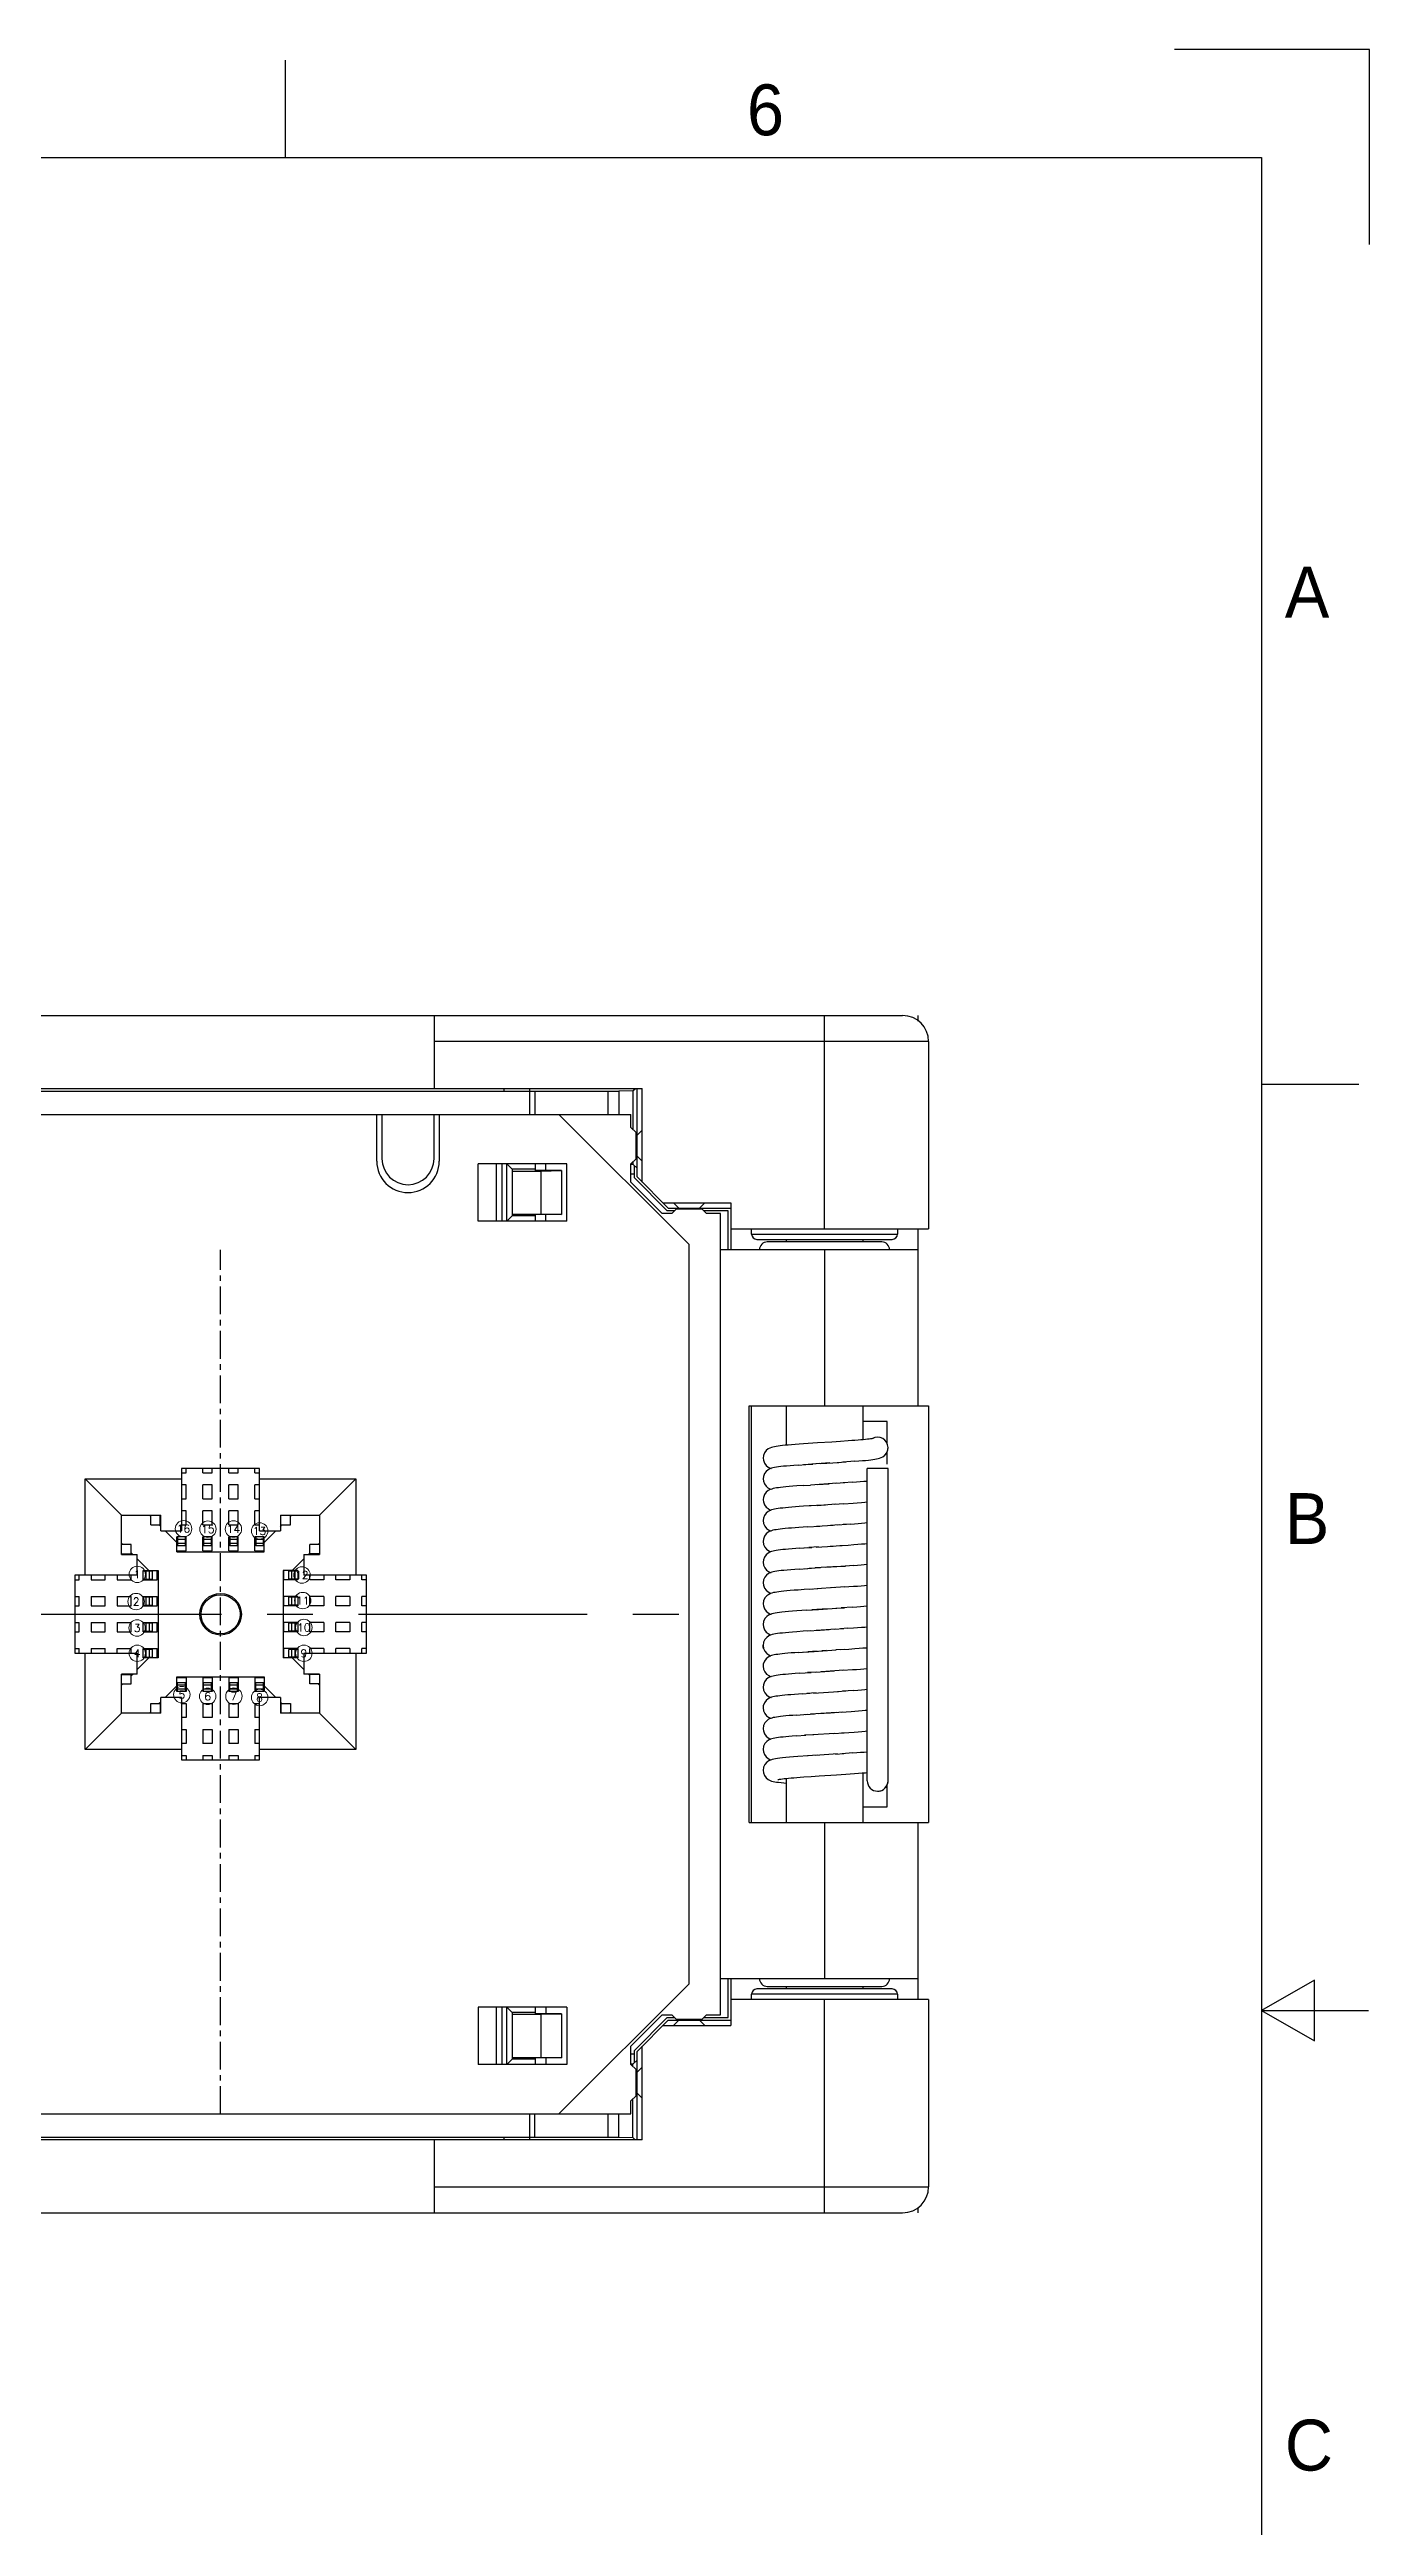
# Model space of a CAD drawing. Header units: millimetres. Extents: x 1410 to 1517, y -828 to -753.
# Drawn here: x 1491.71 to 1517.06, y -800.59 to -753 of the extents above; entities that cross this region are included whole.
import ezdxf
from ezdxf.enums import TextEntityAlignment as Align

# ---------------------------------------------------------------- set-up
doc = ezdxf.new("R2010")
doc.units = ezdxf.units.MM
doc.header["$LTSCALE"] = 30.734
doc.linetypes.add('CENTER', pattern=[0.6, 0.375, -0.075, 0.075, -0.075])
doc.layers.get('0').update_dxf_attribs({"linetype": 'CONTINUOUS'})
doc.layers.add('from', color=7, linetype='CONTINUOUS', lineweight=13)
doc.layers.add('TuKuang', color=7, linetype='CONTINUOUS')
doc.styles.add('1', font='romans.shx', dxfattribs={"height": 2.5})
doc.styles.add('TXT', font='txt.shx', dxfattribs={"bigfont": 'gbcbig.shx'})

# ---------------------------------------------------------------- blocks, each defined once
blk = doc.blocks.new('asdf456')
at = {"color": 8}
for p, q in [((1550.355, 85.492), (1548.39, 84.369)), ((1550.355, 83.246), (1550.355, 85.492)), ((1548.39, 84.369), (1550.355, 83.246))]:
    blk.add_line(p, q, dxfattribs=at)
at = {"layer": 'TuKuang', "color": 8}
for p, q in [((1512.277, 152.964), (1512.277, 156.574)), ((1350.046, 152.964), (1548.39, 152.964)), ((1548.39, 152.964), (1548.39, 15.774)), ((1548.39, 118.666), (1552, 118.666)), ((1548.39, 84.369), (1552.361, 84.369))]:
    blk.add_line(p, q, dxfattribs=at)
blk.add_lwpolyline([(1552.39, 149.743), (1552.39, 156.964), (1545.169, 156.964)], dxfattribs=at)
at = {"color": 8, "char_height": 1.88441, "attachment_point": 1, "style": '1'}
for s, insert, width in [('{\\f@Gulim|b0|i0|c134|p34;6}', (1529.351, 155.673), 8.30081), ('{\\f@Gulim|b0|i0|c134|p34;A}', (1549.26, 137.821), 9.04157), ('{\\f@Gulim|b0|i0|c134|p34;B}', (1549.26, 103.524), 9.04157), ('{\\f@Gulim|b0|i0|c134|p34;C}', (1549.26, 69.226), 9.04157)]:
    blk.add_mtext(s, dxfattribs=dict(at, insert=insert, width=width))
blk = doc.blocks.new('b')
at = {"color": 7, "linetype": 'Continuous'}
for p, q in [((1258.817, -744.658), (1283.317, -744.658)), ((1274.317, -744.658), (1274.317, -746.058)), ((1281.817, -748.758), (1281.817, -744.658)), ((1283.617, -744.764), (1283.617, -744.658)), ((1283.817, -745.158), (1274.317, -745.158)), ((1283.817, -745.158), (1283.817, -748.758)), ((1262.317, -746.058), (1278.317, -746.058)), ((1275.657, -746.058), (1275.657, -746.108)), ((1276.157, -746.558), (1276.157, -746.058)), ((1278.138, -746.103), (1278.185, -746.058)), ((1278.217, -747.758), (1278.217, -746.058)), ((1278.317, -747.858), (1278.317, -746.058)), ((1262.537, -746.558), (1278.097, -746.558)), ((1262.767, -746.108), (1277.867, -746.108)), ((1273.217, -747.458), (1273.217, -746.558)), ((1273.317, -746.558), (1273.317, -747.408)), ((1274.317, -747.408), (1274.317, -746.558)), ((1274.417, -746.558), (1274.417, -747.458)), ((1276.251, -746.108), (1276.251, -746.558)), ((1276.717, -746.558), (1279.217, -749.058)), ((1277.657, -746.108), (1277.657, -746.558)), ((1278.138, -746.103), (1277.867, -746.109)), ((1277.867, -746.109), (1277.867, -746.558)), ((1278.097, -746.808), (1278.097, -746.558)), ((1278.138, -746.103), (1278.138, -746.849)), ((1278.097, -746.808), (1278.197, -746.908)), ((1278.197, -747.408), (1278.197, -746.908)), ((1278.317, -746.858), (1278.217, -746.958)), ((1275.167, -748.608), (1275.167, -747.508)), ((1276.867, -747.508), (1275.167, -747.508)), ((1275.517, -748.608), (1275.517, -747.508)), ((1275.617, -747.508), (1275.617, -748.608)), ((1275.717, -748.608), (1275.717, -747.508)), ((1275.717, -747.508), (1275.817, -747.608)), ((1276.267, -747.636), (1276.267, -747.508)), ((1276.467, -747.636), (1276.467, -747.508)), ((1276.867, -748.608), (1276.867, -747.508)), ((1278.197, -747.408), (1278.097, -747.508)), ((1278.097, -747.858), (1278.097, -747.508)), ((1278.097, -747.513), (1278.138, -747.513)), ((1278.138, -747.467), (1278.138, -747.513)), ((1278.217, -747.592), (1278.138, -747.513)), ((1278.317, -747.458), (1278.217, -747.358)), ((1275.817, -747.608), (1275.817, -748.508)), ((1276.267, -747.608), (1275.817, -747.608)), ((1275.817, -747.645), (1276.367, -747.645)), ((1276.767, -747.636), (1276.267, -747.636)), ((1276.367, -747.645), (1276.767, -747.638)), ((1276.367, -747.645), (1276.367, -748.472)), ((1276.767, -747.638), (1276.767, -748.479)), ((1278.167, -747.708), (1278.097, -747.708)), ((1278.097, -747.858), (1278.697, -748.458)), ((1278.167, -747.779), (1278.167, -747.542)), ((1278.167, -747.779), (1278.797, -748.408)), ((1278.817, -748.358), (1278.217, -747.758)), ((1278.887, -748.458), (1278.697, -748.458)), ((1278.717, -748.258), (1280.017, -748.258)), ((1278.937, -748.408), (1278.797, -748.408)), ((1278.817, -748.358), (1280.017, -748.358)), ((1278.887, -748.458), (1278.967, -748.378)), ((1279.017, -748.358), (1278.917, -748.258)), ((1279.467, -748.378), (1278.967, -748.378)), ((1279.517, -748.258), (1279.417, -748.358)), ((1279.467, -748.378), (1279.547, -748.458)), ((1279.967, -748.408), (1279.497, -748.408)), ((1279.817, -748.458), (1279.547, -748.458)), ((1279.817, -763.858), (1279.817, -748.458)), ((1279.967, -749.158), (1279.967, -748.408)), ((1280.017, -748.258), (1280.017, -749.158)), ((1276.867, -748.608), (1275.167, -748.608)), ((1275.817, -748.508), (1275.717, -748.608)), ((1275.817, -748.472), (1276.367, -748.472)), ((1276.267, -748.508), (1275.817, -748.508)), ((1276.267, -748.608), (1276.267, -748.48)), ((1276.767, -748.48), (1276.267, -748.48)), ((1276.367, -748.472), (1276.767, -748.479)), ((1276.467, -748.608), (1276.467, -748.48)), ((1280.017, -748.758), (1283.817, -748.758)), ((1280.417, -748.858), (1280.417, -748.758)), ((1280.417, -748.858), (1283.217, -748.858)), ((1283.217, -748.758), (1283.217, -748.858)), ((1283.617, -752.158), (1283.617, -748.758)), ((1279.217, -763.258), (1279.217, -749.058)), ((1283.617, -749.158), (1279.817, -749.158)), ((1280.517, -748.958), (1283.117, -748.958)), ((1282.917, -749.008), (1280.717, -749.008)), ((1281.082, -748.958), (1281.082, -749.008)), ((1281.817, -749.158), (1281.817, -752.158)), ((1282.552, -748.958), (1282.552, -749.008)), ((1280.367, -760.158), (1280.367, -752.158)), ((1280.417, -760.158), (1280.417, -752.158)), ((1281.082, -752.158), (1281.082, -752.912)), ((1282.552, -752.158), (1282.552, -752.807)), ((1283.817, -752.158), (1283.817, -760.158)), ((1283.017, -752.458), (1282.552, -752.458)), ((1283.017, -752.876), (1283.017, -752.458)), ((1281.684, -752.868), (1281.501, -752.88)), ((1281.957, -752.851), (1281.684, -752.868)), ((1282.123, -752.84), (1281.957, -752.851)), ((1282.272, -752.83), (1282.123, -752.84)), ((1282.397, -753.221), (1282.17, -753.237)), ((1282.978, -753.101), (1283.011, -753.057)), ((1283.017, -753.276), (1283.017, -753.043)), ((1283.036, -752.958), (1283.036, -752.954)), ((1283.037, -752.958), (1283.037, -752.954)), ((1280.637, -753.558), (1280.637, -753.558)), ((1281.404, -753.687), (1281.286, -753.695)), ((1281.311, -753.294), (1281.455, -753.283)), ((1281.404, -753.687), (1281.549, -753.677)), ((1281.414, -753.286), (1281.594, -753.274)), ((1281.72, -753.266), (1281.505, -753.28)), ((1282.055, -753.644), (1281.547, -753.677)), ((1281.922, -753.253), (1281.668, -753.269)), ((1281.684, -753.668), (1281.903, -753.654)), ((1281.744, -753.264), (1282.093, -753.242)), ((1282.209, -753.634), (1282.029, -753.646)), ((1282.061, -753.244), (1282.228, -753.233)), ((1282.36, -753.623), (1282.172, -753.637)), ((1282.637, -759.358), (1282.637, -753.358)), ((1283.037, -753.358), (1282.637, -753.358)), ((1283.037, -759.358), (1283.037, -753.358)), ((1280.637, -753.958), (1280.637, -753.959)), ((1281.415, -754.086), (1281.33, -754.092)), ((1281.563, -754.076), (1281.415, -754.086)), ((1281.673, -754.069), (1281.837, -754.058)), ((1282.011, -754.047), (1282.19, -754.035)), ((1282.18, -754.036), (1282.365, -754.023)), ((1281.49, -754.481), (1281.326, -754.492)), ((1281.488, -754.481), (1281.726, -754.465)), ((1281.663, -754.47), (1281.983, -754.449)), ((1282.098, -754.442), (1281.931, -754.452)), ((1282.069, -754.443), (1282.237, -754.432)), ((1282.317, -754.427), (1282.175, -754.436)), ((1281.342, -754.891), (1281.498, -754.88)), ((1281.426, -754.885), (1281.576, -754.875)), ((1281.702, -754.867), (1281.515, -754.879)), ((1281.657, -754.87), (1281.982, -754.849)), ((1281.924, -754.853), (1282.154, -754.838)), ((1282.113, -754.841), (1282.27, -754.83)), ((1282.27, -754.83), (1282.378, -754.822)), ((1281.332, -755.292), (1281.488, -755.281)), ((1281.425, -755.285), (1281.638, -755.271)), ((1281.741, -755.265), (1281.524, -755.279)), ((1281.976, -755.25), (1281.638, -755.271)), ((1281.837, -755.258), (1282.053, -755.244)), ((1282.13, -755.24), (1281.976, -755.25)), ((1282.053, -755.244), (1282.22, -755.233)), ((1282.378, -755.222), (1282.13, -755.24)), ((1281.425, -755.685), (1281.312, -755.694)), ((1281.582, -755.675), (1281.425, -755.685)), ((1281.473, -756.082), (1281.7, -756.067)), ((1281.529, -755.678), (1281.686, -755.668)), ((1281.867, -756.057), (1281.572, -756.076)), ((1282.018, -755.647), (1281.676, -755.669)), ((1281.7, -756.067), (1282.051, -756.045)), ((1282.205, -755.634), (1281.949, -755.651)), ((1282.032, -756.046), (1282.2, -756.035)), ((1282.361, -756.023), (1282.136, -756.039)), ((1282.193, -755.635), (1282.373, -755.622)), ((1280.949, -756.127), (1280.906, -756.133)), ((1280.956, -756.526), (1280.912, -756.532)), ((1281.408, -756.487), (1281.285, -756.496)), ((1281.476, -756.082), (1281.288, -756.095)), ((1281.557, -756.477), (1281.408, -756.487)), ((1281.498, -756.48), (1281.735, -756.465)), ((1282.037, -756.446), (1281.654, -756.47)), ((1281.735, -756.465), (1281.909, -756.454)), ((1282, -756.448), (1282.189, -756.435)), ((1282.261, -756.43), (1282.124, -756.44)), ((1282.261, -756.43), (1282.371, -756.423)), ((1280.647, -756.696), (1280.637, -756.758)), ((1280.637, -756.758), (1280.637, -756.753)), ((1280.638, -756.757), (1280.637, -756.758)), ((1280.637, -756.764), (1280.637, -756.758)), ((1281.326, -756.893), (1281.467, -756.883)), ((1281.413, -756.886), (1281.615, -756.873)), ((1281.677, -756.869), (1281.498, -756.88)), ((1281.615, -756.873), (1282.042, -756.845)), ((1281.858, -756.857), (1281.768, -756.863)), ((1282.193, -756.835), (1282.032, -756.846)), ((1282.133, -756.839), (1282.281, -756.829)), ((1282.281, -756.829), (1282.399, -756.82)), ((1281.33, -757.292), (1281.562, -757.276)), ((1281.665, -757.27), (1281.491, -757.281)), ((1281.643, -757.271), (1282.001, -757.248)), ((1281.927, -757.253), (1281.753, -757.264)), ((1282.185, -757.236), (1281.927, -757.253)), ((1282.168, -757.237), (1282.356, -757.224)), ((1281.398, -757.687), (1281.314, -757.693)), ((1281.398, -757.687), (1281.537, -757.678)), ((1281.656, -757.67), (1281.478, -757.682)), ((1281.607, -757.673), (1282.088, -757.642)), ((1282.066, -757.644), (1282.226, -757.633)), ((1282.38, -757.622), (1282.164, -757.637)), ((1281.283, -758.096), (1281.482, -758.081)), ((1281.455, -758.083), (1281.622, -758.072)), ((1282.045, -758.045), (1281.549, -758.077)), ((1282.008, -758.448), (1281.595, -758.474)), ((1281.981, -758.449), (1282.194, -758.435)), ((1282.139, -758.039), (1282.326, -758.026)), ((1282.142, -758.439), (1282.286, -758.429)), ((1282.286, -758.429), (1282.384, -758.422)), ((1280.959, -758.925), (1280.914, -758.931)), ((1281.27, -758.497), (1281.455, -758.483)), ((1281.5, -758.88), (1281.303, -758.894)), ((1281.613, -758.473), (1281.431, -758.485)), ((1281.685, -758.868), (1281.488, -758.881)), ((1282.067, -758.844), (1281.642, -758.871)), ((1282.027, -758.846), (1282.191, -758.835)), ((1282.356, -758.824), (1282.153, -758.838)), ((1281.082, -759.313), (1281.082, -760.158)), ((1281.418, -759.286), (1281.562, -759.276)), ((1281.562, -759.276), (1281.716, -759.266)), ((1281.716, -759.266), (1282.05, -759.245)), ((1282.05, -759.245), (1282.225, -759.233)), ((1282.552, -759.208), (1282.552, -760.158)), ((1282.636, -759.358), (1282.636, -759.358)), ((1282.552, -759.858), (1283.017, -759.858)), ((1283.017, -759.858), (1283.017, -759.441)), ((1281.817, -760.158), (1281.817, -763.158)), ((1283.617, -763.558), (1283.617, -760.158)), ((1279.817, -763.158), (1283.617, -763.158)), ((1279.967, -763.908), (1279.967, -763.158)), ((1280.017, -763.158), (1280.017, -764.058)), ((1279.217, -763.258), (1276.717, -765.758)), ((1283.817, -763.558), (1280.017, -763.558)), ((1283.217, -763.458), (1280.417, -763.458)), ((1280.417, -763.558), (1280.417, -763.458)), ((1283.117, -763.358), (1280.517, -763.358)), ((1280.717, -763.308), (1282.917, -763.308)), ((1281.082, -763.308), (1281.082, -763.358)), ((1281.817, -767.658), (1281.817, -763.558)), ((1282.552, -763.308), (1282.552, -763.358)), ((1283.217, -763.458), (1283.217, -763.558)), ((1283.817, -763.558), (1283.817, -767.158)), ((1276.867, -763.708), (1275.167, -763.708)), ((1275.167, -763.708), (1275.167, -764.808)), ((1275.517, -764.808), (1275.517, -763.708)), ((1275.617, -763.708), (1275.617, -764.808)), ((1275.717, -764.808), (1275.717, -763.708)), ((1275.717, -763.708), (1275.817, -763.808)), ((1276.267, -763.808), (1275.817, -763.808)), ((1275.817, -763.808), (1275.817, -764.708)), ((1275.817, -763.845), (1276.367, -763.845)), ((1276.267, -763.836), (1276.267, -763.708)), ((1276.767, -763.836), (1276.267, -763.836)), ((1276.367, -763.845), (1276.767, -763.838)), ((1276.367, -763.845), (1276.367, -764.672)), ((1276.467, -763.708), (1276.467, -763.836)), ((1276.767, -763.838), (1276.767, -764.679)), ((1276.867, -763.708), (1276.867, -764.808)), ((1278.697, -763.858), (1278.097, -764.458)), ((1278.797, -763.908), (1278.167, -764.538)), ((1278.217, -764.558), (1278.817, -763.958)), ((1278.697, -763.858), (1278.887, -763.858)), ((1278.717, -764.058), (1280.017, -764.058)), ((1278.797, -763.908), (1278.937, -763.908)), ((1278.817, -763.958), (1280.017, -763.958)), ((1278.967, -763.938), (1278.887, -763.858)), ((1278.917, -764.058), (1279.017, -763.958)), ((1278.967, -763.938), (1279.467, -763.938)), ((1279.417, -763.958), (1279.517, -764.058)), ((1279.547, -763.858), (1279.467, -763.938)), ((1279.497, -763.908), (1279.967, -763.908)), ((1279.547, -763.858), (1279.817, -763.858)), ((1278.097, -764.808), (1278.097, -764.458)), ((1278.167, -764.608), (1278.097, -764.608)), ((1278.167, -764.774), (1278.167, -764.538)), ((1278.217, -766.258), (1278.217, -764.558)), ((1278.317, -766.258), (1278.317, -764.458)), ((1276.867, -764.808), (1275.167, -764.808)), ((1275.817, -764.708), (1275.717, -764.808)), ((1275.817, -764.672), (1276.367, -764.672)), ((1276.267, -764.708), (1275.817, -764.708)), ((1276.767, -764.68), (1276.267, -764.68)), ((1276.267, -764.808), (1276.267, -764.68)), ((1276.367, -764.672), (1276.767, -764.679)), ((1276.467, -764.68), (1276.467, -764.808)), ((1278.138, -764.803), (1278.097, -764.804)), ((1278.097, -764.808), (1278.197, -764.908)), ((1278.138, -764.803), (1278.217, -764.724)), ((1278.138, -764.849), (1278.138, -764.803)), ((1278.197, -765.408), (1278.197, -764.908)), ((1278.317, -764.858), (1278.217, -764.958)), ((1278.197, -765.408), (1278.097, -765.508)), ((1278.097, -765.758), (1278.097, -765.508)), ((1278.138, -766.213), (1278.138, -765.467)), ((1278.317, -765.458), (1278.217, -765.358)), ((1262.537, -765.758), (1278.097, -765.758)), ((1276.157, -766.258), (1276.157, -765.758)), ((1276.251, -766.208), (1276.251, -765.758)), ((1277.657, -765.758), (1277.657, -766.208)), ((1277.867, -766.208), (1277.867, -765.758)), ((1278.317, -766.258), (1262.317, -766.258)), ((1262.767, -766.208), (1277.867, -766.208)), ((1274.317, -766.258), (1274.317, -767.658)), ((1275.657, -766.208), (1275.657, -766.258)), ((1277.867, -766.208), (1278.138, -766.213)), ((1278.138, -766.213), (1278.183, -766.258)), ((1274.317, -767.158), (1283.817, -767.158)), ((1258.817, -767.658), (1283.317, -767.658)), ((1283.617, -767.658), (1283.617, -767.553))]:
    blk.add_line(p, q, dxfattribs=at)
at = {"color": 0, "linetype": 'ByBlock'}
for p, q in [((1280.367, -752.158), (1283.817, -752.158)), ((1280.367, -760.158), (1283.817, -760.158))]:
    blk.add_line(p, q, dxfattribs=at)
at = {"color": 1, "linetype": 'CENTER', "ltscale": 0.381}
blk.add_line((1258.817, -756.158), (1279.817, -756.158), dxfattribs=at)
at = {"color": 7, "linetype": 'Continuous'}
for points in [[(1281.501, -752.88), (1281.414, -752.886), (1281.332, -752.892), (1281.255, -752.898), (1281.185, -752.903), (1281.121, -752.909), (1281.063, -752.914), (1281.012, -752.919), (1280.966, -752.925), (1280.925, -752.93), (1280.889, -752.935), (1280.856, -752.941), (1280.826, -752.947), (1280.798, -752.955), (1280.768, -752.966), (1280.733, -752.985), (1280.696, -753.015), (1280.664, -753.058), (1280.642, -753.113), (1280.637, -753.159)], [(1280.637, -753.159), (1280.642, -753.2), (1280.662, -753.256), (1280.696, -753.301), (1280.735, -753.334), (1280.772, -753.353), (1280.789, -753.358)], [(1282.756, -752.781), (1282.756, -752.781), (1282.753, -752.782), (1282.742, -752.784), (1282.724, -752.787), (1282.702, -752.791), (1282.674, -752.794), (1282.641, -752.798), (1282.603, -752.802), (1282.56, -752.807), (1282.513, -752.811), (1282.46, -752.815), (1282.402, -752.82), (1282.34, -752.825), (1282.272, -752.83)], [(1282.397, -753.221), (1282.475, -753.214), (1282.545, -753.209), (1282.606, -753.203), (1282.66, -753.198), (1282.707, -753.192), (1282.748, -753.187)], [(1282.748, -753.187), (1282.785, -753.182), (1282.817, -753.176), (1282.847, -753.17)], [(1282.847, -753.17), (1282.875, -753.162), (1282.904, -753.151)], [(1282.904, -753.151), (1282.94, -753.133), (1282.978, -753.101)], [(1283.011, -753.057), (1283.032, -753.001), (1283.037, -752.958)], [(1280.932, -753.329), (1280.892, -753.335), (1280.857, -753.341), (1280.827, -753.347), (1280.798, -753.355), (1280.767, -753.366), (1280.732, -753.385), (1280.695, -753.416), (1280.663, -753.459), (1280.642, -753.513), (1280.637, -753.558)], [(1280.637, -753.558), (1280.642, -753.602), (1280.662, -753.656), (1280.694, -753.7), (1280.731, -753.731), (1280.766, -753.75), (1280.789, -753.758)], [(1281.311, -753.294), (1281.229, -753.3), (1281.154, -753.306), (1281.089, -753.312), (1281.03, -753.318), (1280.978, -753.323), (1280.932, -753.329)], [(1281.286, -753.695), (1281.208, -753.702), (1281.139, -753.707), (1281.077, -753.713), (1281.022, -753.718), (1280.974, -753.724), (1280.932, -753.729)], [(1282.36, -753.623), (1282.432, -753.618), (1282.502, -753.612), (1282.569, -753.606), (1282.63, -753.601), (1282.637, -753.6)], [(1280.932, -753.729), (1280.894, -753.734), (1280.86, -753.74), (1280.83, -753.746), (1280.802, -753.754), (1280.772, -753.764), (1280.736, -753.783), (1280.697, -753.814), (1280.663, -753.859), (1280.642, -753.915), (1280.637, -753.958)], [(1280.637, -753.959), (1280.642, -754.001), (1280.662, -754.056), (1280.694, -754.1), (1280.732, -754.131), (1280.767, -754.151), (1280.788, -754.158)], [(1280.926, -754.13), (1280.89, -754.135), (1280.858, -754.141), (1280.829, -754.147), (1280.801, -754.154), (1280.771, -754.165), (1280.736, -754.183), (1280.696, -754.215), (1280.663, -754.26), (1280.642, -754.315), (1280.637, -754.358)], [(1281.33, -754.092), (1281.257, -754.098), (1281.189, -754.103), (1281.126, -754.108), (1281.067, -754.114), (1281.015, -754.119), (1280.968, -754.124), (1280.926, -754.13)], [(1282.036, -754.046), (1281.804, -754.061), (1281.521, -754.079)], [(1282.365, -754.023), (1282.447, -754.017), (1282.524, -754.01), (1282.593, -754.004), (1282.637, -754)], [(1280.637, -754.358), (1280.646, -754.416), (1280.67, -754.469), (1280.705, -754.51), (1280.744, -754.538), (1280.778, -754.555), (1280.789, -754.558)], [(1280.925, -754.53), (1280.888, -754.535), (1280.856, -754.541), (1280.827, -754.547), (1280.799, -754.555), (1280.769, -754.566), (1280.734, -754.584), (1280.695, -754.616), (1280.662, -754.661), (1280.642, -754.716), (1280.637, -754.759)], [(1281.326, -754.492), (1281.253, -754.498), (1281.184, -754.503), (1281.122, -754.509), (1281.064, -754.514), (1281.012, -754.519), (1280.966, -754.525), (1280.925, -754.53)], [(1282.317, -754.427), (1282.393, -754.421), (1282.464, -754.415), (1282.53, -754.41), (1282.59, -754.404), (1282.637, -754.4)], [(1280.637, -754.759), (1280.646, -754.818), (1280.67, -754.87), (1280.705, -754.911), (1280.746, -754.94), (1280.782, -754.957), (1280.788, -754.958)], [(1280.928, -754.929), (1280.891, -754.935), (1280.858, -754.94), (1280.828, -754.947), (1280.799, -754.954), (1280.768, -754.966), (1280.732, -754.985), (1280.694, -755.017), (1280.662, -755.061), (1280.642, -755.116), (1280.637, -755.158)], [(1281.342, -754.891), (1281.264, -754.897), (1281.193, -754.903), (1281.128, -754.908), (1281.069, -754.914), (1281.017, -754.919), (1280.97, -754.924), (1280.928, -754.929)], [(1282.378, -754.822), (1282.455, -754.816), (1282.525, -754.81), (1282.588, -754.805), (1282.637, -754.8)], [(1280.637, -755.158), (1280.646, -755.216), (1280.67, -755.269), (1280.705, -755.31), (1280.744, -755.338), (1280.778, -755.355), (1280.789, -755.358)], [(1280.938, -755.328), (1280.898, -755.334), (1280.863, -755.34), (1280.832, -755.346), (1280.804, -755.353), (1280.775, -755.363), (1280.741, -755.38), (1280.704, -755.407), (1280.67, -755.447), (1280.646, -755.498), (1280.637, -755.558)], [(1280.637, -755.558), (1280.642, -755.602), (1280.662, -755.657), (1280.694, -755.7), (1280.732, -755.731), (1280.767, -755.75), (1280.788, -755.758)], [(1281.332, -755.292), (1281.247, -755.298), (1281.169, -755.305), (1281.1, -755.311), (1281.038, -755.317), (1280.984, -755.322), (1280.938, -755.328)], [(1282.373, -755.622), (1282.449, -755.617), (1282.519, -755.611), (1282.582, -755.605), (1282.637, -755.6)], [(1282.378, -755.222), (1282.451, -755.216), (1282.519, -755.211), (1282.581, -755.205), (1282.637, -755.2)], [(1280.941, -755.728), (1280.901, -755.733), (1280.867, -755.739), (1280.836, -755.745), (1280.808, -755.752), (1280.779, -755.762), (1280.745, -755.778), (1280.706, -755.806), (1280.671, -755.847), (1280.646, -755.899), (1280.637, -755.958)], [(1280.637, -755.958), (1280.642, -756.001), (1280.663, -756.056), (1280.695, -756.1), (1280.732, -756.131), (1280.767, -756.15), (1280.789, -756.158)], [(1281.312, -755.694), (1281.232, -755.7), (1281.159, -755.706), (1281.094, -755.711), (1281.036, -755.717), (1280.985, -755.722), (1280.941, -755.728)], [(1282.361, -756.023), (1282.437, -756.018), (1282.507, -756.012), (1282.573, -756.006), (1282.633, -756), (1282.637, -756)], [(1280.906, -756.133), (1280.869, -756.139), (1280.837, -756.145), (1280.807, -756.152), (1280.777, -756.162), (1280.743, -756.179), (1280.706, -756.206), (1280.672, -756.244), (1280.647, -756.296), (1280.637, -756.358)], [(1280.637, -756.358), (1280.642, -756.403), (1280.663, -756.458), (1280.695, -756.501), (1280.733, -756.532), (1280.767, -756.551), (1280.788, -756.558)], [(1280.912, -756.532), (1280.874, -756.538), (1280.841, -756.544), (1280.81, -756.551), (1280.78, -756.561), (1280.746, -756.577), (1280.708, -756.604), (1280.673, -756.644), (1280.647, -756.696)], [(1281.288, -756.095), (1281.203, -756.102), (1281.127, -756.108), (1281.059, -756.115), (1281, -756.121), (1280.949, -756.127)], [(1281.285, -756.496), (1281.205, -756.502), (1281.132, -756.508), (1281.066, -756.514), (1281.007, -756.52), (1280.956, -756.526)], [(1282.371, -756.423), (1282.452, -756.416), (1282.525, -756.41), (1282.589, -756.405), (1282.637, -756.4)], [(1280.637, -756.758), (1280.646, -756.817), (1280.67, -756.87), (1280.706, -756.912), (1280.746, -756.94), (1280.781, -756.956), (1280.788, -756.958)], [(1280.918, -756.931), (1280.883, -756.936), (1280.852, -756.942), (1280.824, -756.948), (1280.797, -756.955), (1280.767, -756.966), (1280.732, -756.985), (1280.694, -757.017), (1280.662, -757.061), (1280.641, -757.116), (1280.637, -757.158)], [(1281.326, -756.893), (1281.247, -756.898), (1281.174, -756.904), (1281.11, -756.91), (1281.052, -756.915), (1281.002, -756.921), (1280.957, -756.926), (1280.918, -756.931)], [(1282.399, -756.82), (1282.48, -756.814), (1282.554, -756.808), (1282.62, -756.802), (1282.637, -756.8)], [(1280.637, -757.158), (1280.646, -757.217), (1280.67, -757.269), (1280.705, -757.311), (1280.745, -757.339), (1280.779, -757.355), (1280.789, -757.358)], [(1280.926, -757.33), (1280.889, -757.335), (1280.857, -757.341), (1280.828, -757.347), (1280.8, -757.354), (1280.771, -757.365), (1280.735, -757.384), (1280.696, -757.415), (1280.663, -757.46), (1280.642, -757.516), (1280.637, -757.558)], [(1281.33, -757.292), (1281.256, -757.298), (1281.188, -757.303), (1281.124, -757.309), (1281.067, -757.314), (1281.014, -757.319), (1280.968, -757.324), (1280.926, -757.33)], [(1282.356, -757.224), (1282.433, -757.218), (1282.505, -757.212), (1282.57, -757.206), (1282.628, -757.201), (1282.637, -757.2)], [(1280.637, -757.558), (1280.646, -757.616), (1280.67, -757.668), (1280.705, -757.71), (1280.744, -757.739), (1280.779, -757.755), (1280.789, -757.758)], [(1280.919, -757.731), (1280.884, -757.736), (1280.853, -757.742), (1280.825, -757.748), (1280.798, -757.755), (1280.769, -757.766), (1280.733, -757.784), (1280.695, -757.816), (1280.662, -757.86), (1280.641, -757.916), (1280.637, -757.958)], [(1280.637, -757.958), (1280.645, -758.017), (1280.669, -758.069), (1280.704, -758.11), (1280.743, -758.138), (1280.777, -758.155), (1280.789, -758.158)], [(1281.314, -757.693), (1281.24, -757.699), (1281.172, -757.705), (1281.11, -757.71), (1281.054, -757.715), (1281.004, -757.72), (1280.959, -757.725), (1280.919, -757.731)], [(1282.38, -757.622), (1282.454, -757.616), (1282.524, -757.61), (1282.589, -757.605), (1282.637, -757.6)], [(1280.932, -758.129), (1280.895, -758.134), (1280.862, -758.14), (1280.833, -758.146), (1280.806, -758.153), (1280.778, -758.162), (1280.744, -758.178), (1280.707, -758.205), (1280.671, -758.246), (1280.646, -758.299), (1280.637, -758.359)], [(1280.637, -758.359), (1280.642, -758.402), (1280.663, -758.457), (1280.695, -758.5), (1280.732, -758.531), (1280.768, -758.551), (1280.788, -758.558)], [(1281.283, -758.096), (1281.207, -758.102), (1281.139, -758.107), (1281.077, -758.113), (1281.022, -758.118), (1280.974, -758.124), (1280.932, -758.129)], [(1281.696, -758.067), (1281.929, -758.052), (1282.17, -758.037)], [(1282.326, -758.026), (1282.401, -758.02), (1282.471, -758.015), (1282.537, -758.009), (1282.597, -758.004), (1282.637, -758)], [(1282.384, -758.422), (1282.462, -758.416), (1282.533, -758.41), (1282.596, -758.404), (1282.637, -758.4)], [(1280.931, -758.529), (1280.894, -758.534), (1280.862, -758.54), (1280.833, -758.546), (1280.805, -758.553), (1280.777, -758.562), (1280.744, -758.578), (1280.707, -758.605), (1280.672, -758.644), (1280.647, -758.696), (1280.637, -758.758)], [(1280.637, -758.758), (1280.642, -758.802), (1280.663, -758.857), (1280.695, -758.901), (1280.733, -758.932), (1280.768, -758.951), (1280.789, -758.958)], [(1280.914, -758.931), (1280.875, -758.937), (1280.842, -758.944), (1280.811, -758.951), (1280.781, -758.961), (1280.747, -758.977), (1280.708, -759.004), (1280.672, -759.045), (1280.647, -759.098), (1280.637, -759.159)], [(1281.27, -758.497), (1281.198, -758.502), (1281.132, -758.508), (1281.073, -758.513), (1281.02, -758.519), (1280.973, -758.524), (1280.931, -758.529)], [(1281.303, -758.894), (1281.219, -758.901), (1281.142, -758.907), (1281.073, -758.913), (1281.012, -758.919), (1280.959, -758.925)], [(1282.356, -758.824), (1282.436, -758.818), (1282.51, -758.812), (1282.577, -758.806), (1282.636, -758.8), (1282.637, -758.8)], [(1280.637, -759.158), (1280.642, -759.203), (1280.663, -759.258), (1280.696, -759.302), (1280.734, -759.333), (1280.77, -759.352), (1280.8, -759.363), (1280.83, -759.37), (1280.861, -759.377), (1280.895, -759.383), (1280.935, -759.388), (1280.981, -759.394), (1281.035, -759.4), (1281.082, -759.404)], [(1280.918, -759.336), (1280.918, -759.336), (1280.924, -759.334), (1280.937, -759.332), (1280.955, -759.329), (1280.979, -759.325), (1281.008, -759.322), (1281.042, -759.318), (1281.082, -759.313), (1281.126, -759.309), (1281.176, -759.305), (1281.23, -759.3), (1281.288, -759.295), (1281.351, -759.291), (1281.418, -759.286)], [(1282.225, -759.233), (1282.312, -759.227), (1282.395, -759.221), (1282.472, -759.215), (1282.541, -759.209), (1282.602, -759.203), (1282.637, -759.2)]]:
    blk.add_lwpolyline(points, dxfattribs=at)
for centre, radius, start, end in [((1283.317, -745.158), 0.5, 0, 90), ((1273.817, -747.458), 0.6, 180, 360), ((1273.817, -747.408), 0.5, 180, 360), ((1280.517, -748.858), 0.1, 180, 269.9986), ((1283.117, -748.858), 0.1, 270.0014, 360), ((1280.717, -749.158), 0.15, 90, 180), ((1282.917, -749.158), 0.15, 0, 90), ((1282.837, -752.958), 0.2, 1.2031, 120), ((1282.837, -752.958), 0.2, 329.9668, 0.0167), ((1282.837, -759.358), 0.2, 180, 0), ((1282.838, -759.358), 0.201, 336.1958, 353.259), ((1282.839, -759.358), 0.199, 353.2509, 359.9857), ((1282.841, -759.358), 0.198, 0.0034, 3.1013), ((1282.838, -759.357), 0.202, 270.041, 285.7773), ((1282.838, -759.359), 0.2, 285.8165, 287.3783), ((1282.838, -759.358), 0.201, 302.0062, 303.8348), ((1282.837, -759.357), 0.201, 303.8512, 318.2572), ((1282.838, -759.358), 0.2, 318.2982, 319.9836), ((1282.838, -759.358), 0.201, 320.0041, 334.6525), ((1282.838, -759.358), 0.2, 334.6922, 336.1629), ((1280.717, -763.158), 0.15, 180, 270), ((1282.917, -763.158), 0.15, 270, 0), ((1280.517, -763.458), 0.1, 90.0014, 180), ((1283.117, -763.458), 0.1, 0, 89.9986), ((1283.317, -767.158), 0.5, 270, 360)]:
    blk.add_arc(centre, radius, start, end, dxfattribs=at)
blk.add_open_spline([(1280.646, -756.815), (1280.641, -756.799), (1280.638, -756.781), (1280.637, -756.764)], degree=3, dxfattribs=at)

msp = doc.modelspace()

# ---------------------------------------------------------------- linework, layer by layer
at = {"color": 1, "linetype": 'CENTER', "ltscale": 0.046281}
msp.add_line((1494.998, -792.662), (1494.998, -776.062), dxfattribs=at)
at = {"color": 7, "linetype": 'Continuous'}
for p, q in [((1494.248, -780.262), (1494.248, -781.462)), ((1495.748, -780.262), (1494.248, -780.262)), ((1494.248, -780.347), (1494.338, -780.347)), ((1494.338, -780.347), (1494.338, -780.262)), ((1494.658, -780.347), (1494.658, -780.262)), ((1494.658, -780.347), (1494.838, -780.347)), ((1494.838, -780.347), (1494.838, -780.262)), ((1495.158, -780.347), (1495.158, -780.262)), ((1495.158, -780.347), (1495.338, -780.347)), ((1495.338, -780.347), (1495.338, -780.262)), ((1495.658, -780.347), (1495.658, -780.262)), ((1495.658, -780.347), (1495.748, -780.347)), ((1495.748, -781.462), (1495.748, -780.262)), ((1492.398, -782.312), (1492.398, -780.462)), ((1493.098, -781.162), (1492.398, -780.462)), ((1492.398, -780.462), (1494.248, -780.462)), ((1494.338, -780.577), (1494.248, -780.577)), ((1494.338, -780.847), (1494.338, -780.577)), ((1494.658, -780.847), (1494.658, -780.577)), ((1494.838, -780.577), (1494.658, -780.577)), ((1494.838, -780.847), (1494.838, -780.577)), ((1495.158, -780.847), (1495.158, -780.577)), ((1495.338, -780.577), (1495.158, -780.577)), ((1495.338, -780.847), (1495.338, -780.577)), ((1495.658, -780.847), (1495.658, -780.577)), ((1495.748, -780.577), (1495.658, -780.577)), ((1495.748, -780.462), (1497.598, -780.462)), ((1496.898, -781.162), (1497.598, -780.462)), ((1497.598, -780.462), (1497.598, -782.312)), ((1493.098, -781.912), (1493.098, -781.162)), ((1493.098, -781.162), (1493.848, -781.162)), ((1493.635, -781.162), (1493.658, -781.184)), ((1493.658, -781.347), (1493.658, -781.162)), ((1493.838, -781.347), (1493.838, -781.162)), ((1493.848, -781.462), (1493.848, -781.162)), ((1494.248, -780.847), (1494.338, -780.847)), ((1494.338, -781.077), (1494.248, -781.077)), ((1494.338, -781.347), (1494.338, -781.077)), ((1494.658, -780.847), (1494.838, -780.847)), ((1494.658, -781.347), (1494.658, -781.077)), ((1494.838, -781.077), (1494.658, -781.077)), ((1494.838, -781.347), (1494.838, -781.077)), ((1495.158, -780.847), (1495.338, -780.847)), ((1495.158, -781.347), (1495.158, -781.077)), ((1495.338, -781.077), (1495.158, -781.077)), ((1495.338, -781.347), (1495.338, -781.077)), ((1495.658, -780.847), (1495.748, -780.847)), ((1495.658, -781.347), (1495.658, -781.077)), ((1495.748, -781.077), (1495.658, -781.077)), ((1496.148, -781.162), (1496.148, -781.462)), ((1496.148, -781.162), (1496.898, -781.162)), ((1496.158, -781.347), (1496.158, -781.162)), ((1496.338, -781.184), (1496.36, -781.162)), ((1496.338, -781.347), (1496.338, -781.162)), ((1496.898, -781.162), (1496.898, -781.912)), ((1493.12, -781.722), (1493.098, -781.699)), ((1493.283, -781.722), (1493.098, -781.722)), ((1493.283, -781.902), (1493.283, -781.722)), ((1493.658, -781.347), (1493.838, -781.347)), ((1493.82, -781.347), (1493.848, -781.374)), ((1493.848, -781.462), (1494.248, -781.462)), ((1493.935, -781.462), (1494.158, -781.684)), ((1494.158, -781.862), (1494.158, -781.577)), ((1494.338, -781.577), (1494.158, -781.577)), ((1494.173, -781.577), (1494.173, -781.747)), ((1494.323, -781.627), (1494.173, -781.627)), ((1494.173, -781.697), (1494.323, -781.697)), ((1494.323, -781.747), (1494.173, -781.747)), ((1494.248, -781.347), (1494.338, -781.347)), ((1494.323, -781.747), (1494.323, -781.577)), ((1494.338, -781.847), (1494.338, -781.577)), ((1494.658, -781.347), (1494.838, -781.347)), ((1494.658, -781.847), (1494.658, -781.577)), ((1494.838, -781.577), (1494.658, -781.577)), ((1494.673, -781.577), (1494.673, -781.747)), ((1494.823, -781.627), (1494.673, -781.627)), ((1494.673, -781.697), (1494.823, -781.697)), ((1494.823, -781.747), (1494.673, -781.747)), ((1494.823, -781.747), (1494.823, -781.577)), ((1494.838, -781.847), (1494.838, -781.577)), ((1495.158, -781.347), (1495.338, -781.347)), ((1495.158, -781.847), (1495.158, -781.577)), ((1495.338, -781.577), (1495.158, -781.577)), ((1495.173, -781.577), (1495.173, -781.747)), ((1495.323, -781.627), (1495.173, -781.627)), ((1495.173, -781.697), (1495.323, -781.697)), ((1495.323, -781.747), (1495.173, -781.747)), ((1495.323, -781.747), (1495.323, -781.577)), ((1495.338, -781.847), (1495.338, -781.577)), ((1495.658, -781.347), (1495.748, -781.347)), ((1495.658, -781.847), (1495.658, -781.577)), ((1495.838, -781.577), (1495.658, -781.577)), ((1495.673, -781.577), (1495.673, -781.747)), ((1495.823, -781.627), (1495.673, -781.627)), ((1495.673, -781.697), (1495.823, -781.697)), ((1495.823, -781.747), (1495.673, -781.747)), ((1495.748, -781.462), (1496.148, -781.462)), ((1495.823, -781.747), (1495.823, -781.577)), ((1495.838, -781.684), (1496.06, -781.462)), ((1495.838, -781.862), (1495.838, -781.577)), ((1496.148, -781.374), (1496.175, -781.347)), ((1496.158, -781.347), (1496.338, -781.347)), ((1496.713, -781.902), (1496.713, -781.722)), ((1496.898, -781.722), (1496.713, -781.722)), ((1496.898, -781.699), (1496.875, -781.722)), ((1493.098, -781.902), (1493.283, -781.902)), ((1493.098, -781.912), (1493.398, -781.912)), ((1493.31, -781.912), (1493.283, -781.884)), ((1493.398, -782.312), (1493.398, -781.912)), ((1493.62, -782.222), (1493.398, -781.999)), ((1493.513, -782.402), (1493.513, -782.222)), ((1493.513, -782.222), (1493.798, -782.222)), ((1493.683, -782.237), (1493.513, -782.237)), ((1493.563, -782.237), (1493.563, -782.387)), ((1493.633, -782.387), (1493.633, -782.237)), ((1493.683, -782.237), (1493.683, -782.387)), ((1493.783, -782.402), (1493.783, -782.222)), ((1493.798, -782.222), (1493.798, -783.902)), ((1494.158, -781.847), (1494.338, -781.847)), ((1494.158, -781.862), (1495.838, -781.862)), ((1494.658, -781.847), (1494.838, -781.847)), ((1495.158, -781.847), (1495.338, -781.847)), ((1495.658, -781.847), (1495.838, -781.847)), ((1496.198, -782.222), (1496.198, -783.902)), ((1496.483, -782.222), (1496.198, -782.222)), ((1496.213, -782.402), (1496.213, -782.222)), ((1496.312, -782.387), (1496.312, -782.237)), ((1496.483, -782.237), (1496.312, -782.237)), ((1496.362, -782.237), (1496.362, -782.387)), ((1496.598, -781.999), (1496.375, -782.222)), ((1496.433, -782.387), (1496.433, -782.237)), ((1496.483, -782.222), (1496.483, -782.402)), ((1496.598, -781.912), (1496.598, -782.312)), ((1496.598, -781.912), (1496.898, -781.912)), ((1496.713, -781.884), (1496.685, -781.912)), ((1496.898, -781.902), (1496.713, -781.902)), ((1492.198, -782.312), (1492.198, -783.812)), ((1493.398, -782.312), (1492.198, -782.312)), ((1492.198, -782.402), (1492.283, -782.402)), ((1492.198, -782.722), (1492.283, -782.722)), ((1492.283, -782.402), (1492.283, -782.312)), ((1492.283, -782.902), (1492.283, -782.722)), ((1492.513, -782.312), (1492.513, -782.402)), ((1492.513, -782.402), (1492.783, -782.402)), ((1492.513, -782.722), (1492.513, -782.902)), ((1492.513, -782.722), (1492.783, -782.722)), ((1492.783, -782.402), (1492.783, -782.312)), ((1492.783, -782.902), (1492.783, -782.722)), ((1493.013, -782.312), (1493.013, -782.402)), ((1493.013, -782.402), (1493.283, -782.402)), ((1493.013, -782.722), (1493.013, -782.902)), ((1493.013, -782.722), (1493.283, -782.722)), ((1493.283, -782.402), (1493.283, -782.312)), ((1493.283, -782.902), (1493.283, -782.722)), ((1493.513, -782.387), (1493.683, -782.387)), ((1493.513, -782.402), (1493.783, -782.402)), ((1493.513, -782.902), (1493.513, -782.722)), ((1493.513, -782.722), (1493.783, -782.722)), ((1493.783, -782.902), (1493.783, -782.722)), ((1496.483, -782.402), (1496.213, -782.402)), ((1496.213, -782.902), (1496.213, -782.722)), ((1496.483, -782.722), (1496.213, -782.722)), ((1496.483, -782.387), (1496.312, -782.387)), ((1496.483, -782.722), (1496.483, -782.902)), ((1497.798, -782.312), (1496.598, -782.312)), ((1496.713, -782.402), (1496.713, -782.312)), ((1496.983, -782.402), (1496.713, -782.402)), ((1496.713, -782.902), (1496.713, -782.722)), ((1496.983, -782.722), (1496.713, -782.722)), ((1496.983, -782.312), (1496.983, -782.402)), ((1496.983, -782.722), (1496.983, -782.902)), ((1497.213, -782.402), (1497.213, -782.312)), ((1497.483, -782.402), (1497.213, -782.402)), ((1497.213, -782.902), (1497.213, -782.722)), ((1497.483, -782.722), (1497.213, -782.722)), ((1497.483, -782.312), (1497.483, -782.402)), ((1497.483, -782.722), (1497.483, -782.902)), ((1497.713, -782.402), (1497.713, -782.312)), ((1497.798, -782.402), (1497.713, -782.402)), ((1497.713, -782.902), (1497.713, -782.722)), ((1497.798, -782.722), (1497.713, -782.722)), ((1497.798, -783.812), (1497.798, -782.312)), ((1492.198, -782.902), (1492.283, -782.902)), ((1492.513, -782.902), (1492.783, -782.902)), ((1493.013, -782.902), (1493.283, -782.902)), ((1493.683, -782.737), (1493.513, -782.737)), ((1493.513, -782.887), (1493.683, -782.887)), ((1493.513, -782.902), (1493.783, -782.902)), ((1493.563, -782.737), (1493.563, -782.887)), ((1493.633, -782.887), (1493.633, -782.737)), ((1493.683, -782.737), (1493.683, -782.887)), ((1496.483, -782.902), (1496.213, -782.902)), ((1496.312, -782.887), (1496.312, -782.737)), ((1496.483, -782.737), (1496.312, -782.737)), ((1496.483, -782.887), (1496.312, -782.887)), ((1496.362, -782.737), (1496.362, -782.887)), ((1496.433, -782.887), (1496.433, -782.737)), ((1496.983, -782.902), (1496.713, -782.902)), ((1497.483, -782.902), (1497.213, -782.902)), ((1497.798, -782.902), (1497.713, -782.902)), ((1492.198, -783.222), (1492.283, -783.222)), ((1492.198, -783.402), (1492.283, -783.402)), ((1492.283, -783.402), (1492.283, -783.222)), ((1492.513, -783.222), (1492.513, -783.402)), ((1492.513, -783.222), (1492.783, -783.222)), ((1492.513, -783.402), (1492.783, -783.402)), ((1492.783, -783.402), (1492.783, -783.222)), ((1493.013, -783.222), (1493.013, -783.402)), ((1493.013, -783.222), (1493.283, -783.222)), ((1493.013, -783.402), (1493.283, -783.402)), ((1493.283, -783.402), (1493.283, -783.222)), ((1493.513, -783.402), (1493.513, -783.222)), ((1493.513, -783.222), (1493.783, -783.222)), ((1493.683, -783.237), (1493.513, -783.237)), ((1493.513, -783.387), (1493.683, -783.387)), ((1493.513, -783.402), (1493.783, -783.402)), ((1493.563, -783.237), (1493.563, -783.387)), ((1493.633, -783.387), (1493.633, -783.237)), ((1493.683, -783.237), (1493.683, -783.387)), ((1493.783, -783.402), (1493.783, -783.222)), ((1496.213, -783.402), (1496.213, -783.222)), ((1496.483, -783.222), (1496.213, -783.222)), ((1496.483, -783.402), (1496.213, -783.402)), ((1496.312, -783.387), (1496.312, -783.237)), ((1496.483, -783.237), (1496.312, -783.237)), ((1496.483, -783.387), (1496.312, -783.387)), ((1496.362, -783.237), (1496.362, -783.387)), ((1496.433, -783.387), (1496.433, -783.237)), ((1496.483, -783.222), (1496.483, -783.402)), ((1496.713, -783.402), (1496.713, -783.222)), ((1496.983, -783.222), (1496.713, -783.222)), ((1496.983, -783.402), (1496.713, -783.402)), ((1496.983, -783.222), (1496.983, -783.402)), ((1497.213, -783.402), (1497.213, -783.222)), ((1497.483, -783.222), (1497.213, -783.222)), ((1497.483, -783.402), (1497.213, -783.402)), ((1497.483, -783.222), (1497.483, -783.402)), ((1497.713, -783.402), (1497.713, -783.222)), ((1497.798, -783.222), (1497.713, -783.222)), ((1497.798, -783.402), (1497.713, -783.402)), ((1492.198, -783.722), (1492.283, -783.722)), ((1492.198, -783.812), (1493.398, -783.812)), ((1492.283, -783.812), (1492.283, -783.722)), ((1492.398, -785.662), (1492.398, -783.812)), ((1492.513, -783.722), (1492.513, -783.812)), ((1492.513, -783.722), (1492.783, -783.722)), ((1492.783, -783.812), (1492.783, -783.722)), ((1493.012, -783.812), (1493.012, -783.722)), ((1493.012, -783.722), (1493.283, -783.722)), ((1493.283, -783.812), (1493.283, -783.722)), ((1493.398, -784.212), (1493.398, -783.812)), ((1493.398, -784.124), (1493.62, -783.902)), ((1493.513, -783.902), (1493.513, -783.722)), ((1493.513, -783.722), (1493.783, -783.722)), ((1493.683, -783.737), (1493.513, -783.737)), ((1493.513, -783.887), (1493.683, -783.887)), ((1493.798, -783.902), (1493.513, -783.902)), ((1493.563, -783.737), (1493.563, -783.887)), ((1493.633, -783.887), (1493.633, -783.737)), ((1493.683, -783.737), (1493.683, -783.887)), ((1493.783, -783.902), (1493.783, -783.722)), ((1496.483, -783.902), (1496.198, -783.902)), ((1496.213, -783.902), (1496.213, -783.722)), ((1496.483, -783.722), (1496.213, -783.722)), ((1496.312, -783.887), (1496.312, -783.737)), ((1496.483, -783.737), (1496.312, -783.737)), ((1496.483, -783.887), (1496.312, -783.887)), ((1496.362, -783.737), (1496.362, -783.887)), ((1496.375, -783.902), (1496.598, -784.124)), ((1496.433, -783.887), (1496.433, -783.737)), ((1496.483, -783.722), (1496.483, -783.902)), ((1496.598, -783.812), (1496.598, -784.212)), ((1496.598, -783.812), (1497.798, -783.812)), ((1496.713, -783.812), (1496.713, -783.722)), ((1496.983, -783.722), (1496.713, -783.722)), ((1496.983, -783.722), (1496.983, -783.812)), ((1497.213, -783.812), (1497.213, -783.722)), ((1497.483, -783.722), (1497.213, -783.722)), ((1497.483, -783.722), (1497.483, -783.812)), ((1497.598, -783.812), (1497.598, -785.662)), ((1497.713, -783.812), (1497.713, -783.722)), ((1497.798, -783.722), (1497.713, -783.722)), ((1493.098, -784.962), (1493.098, -784.212)), ((1493.398, -784.212), (1493.098, -784.212)), ((1493.098, -784.222), (1493.283, -784.222)), ((1493.098, -784.424), (1493.12, -784.402)), ((1493.098, -784.402), (1493.283, -784.402)), ((1493.283, -784.239), (1493.31, -784.212)), ((1493.283, -784.402), (1493.283, -784.222)), ((1494.158, -784.439), (1493.935, -784.662)), ((1494.158, -784.547), (1494.158, -784.262)), ((1494.158, -784.262), (1495.838, -784.262)), ((1494.158, -784.277), (1494.338, -784.277)), ((1494.338, -784.547), (1494.158, -784.547)), ((1494.173, -784.547), (1494.173, -784.376)), ((1494.173, -784.376), (1494.323, -784.376)), ((1494.323, -784.426), (1494.173, -784.426)), ((1494.173, -784.497), (1494.323, -784.497)), ((1494.323, -784.547), (1494.323, -784.376)), ((1494.338, -784.277), (1494.338, -784.547)), ((1494.658, -784.277), (1494.658, -784.547)), ((1494.658, -784.277), (1494.838, -784.277)), ((1494.838, -784.547), (1494.658, -784.547)), ((1494.673, -784.547), (1494.673, -784.376)), ((1494.673, -784.376), (1494.823, -784.376)), ((1494.823, -784.426), (1494.673, -784.426)), ((1494.673, -784.497), (1494.823, -784.497)), ((1494.823, -784.547), (1494.823, -784.376)), ((1494.838, -784.277), (1494.838, -784.547)), ((1495.158, -784.277), (1495.158, -784.547)), ((1495.158, -784.277), (1495.338, -784.277)), ((1495.338, -784.547), (1495.158, -784.547)), ((1495.173, -784.547), (1495.173, -784.376)), ((1495.173, -784.376), (1495.323, -784.376)), ((1495.323, -784.426), (1495.173, -784.426)), ((1495.173, -784.497), (1495.323, -784.497)), ((1495.323, -784.547), (1495.323, -784.376)), ((1495.338, -784.277), (1495.338, -784.547)), ((1495.658, -784.277), (1495.658, -784.547)), ((1495.658, -784.277), (1495.838, -784.277)), ((1495.838, -784.547), (1495.658, -784.547)), ((1495.673, -784.547), (1495.673, -784.376)), ((1495.673, -784.376), (1495.823, -784.376)), ((1495.823, -784.426), (1495.673, -784.426)), ((1495.673, -784.497), (1495.823, -784.497)), ((1495.823, -784.547), (1495.823, -784.376)), ((1495.838, -784.262), (1495.838, -784.547)), ((1496.06, -784.662), (1495.838, -784.439)), ((1496.898, -784.212), (1496.598, -784.212)), ((1496.685, -784.212), (1496.713, -784.239)), ((1496.713, -784.402), (1496.713, -784.222)), ((1496.898, -784.222), (1496.713, -784.222)), ((1496.898, -784.402), (1496.713, -784.402)), ((1496.875, -784.402), (1496.898, -784.424)), ((1496.898, -784.212), (1496.898, -784.962)), ((1493.098, -784.962), (1492.398, -785.662)), ((1493.848, -784.962), (1493.098, -784.962)), ((1493.658, -784.939), (1493.635, -784.962)), ((1493.658, -784.962), (1493.658, -784.777)), ((1493.658, -784.777), (1493.838, -784.777)), ((1493.848, -784.749), (1493.82, -784.777)), ((1493.838, -784.777), (1493.838, -784.962)), ((1493.848, -784.962), (1493.848, -784.662)), ((1494.248, -784.662), (1493.848, -784.662)), ((1494.248, -784.662), (1494.248, -785.862)), ((1494.248, -784.777), (1494.338, -784.777)), ((1494.338, -785.047), (1494.248, -785.047)), ((1494.338, -784.777), (1494.338, -785.047)), ((1494.658, -784.777), (1494.658, -785.047)), ((1494.658, -784.777), (1494.838, -784.777)), ((1494.838, -785.047), (1494.658, -785.047)), ((1494.838, -784.777), (1494.838, -785.047)), ((1495.158, -784.777), (1495.158, -785.047)), ((1495.158, -784.777), (1495.338, -784.777)), ((1495.338, -785.047), (1495.158, -785.047)), ((1495.338, -784.777), (1495.338, -785.047)), ((1495.658, -784.777), (1495.658, -785.047)), ((1495.658, -784.777), (1495.748, -784.777)), ((1495.748, -785.047), (1495.658, -785.047)), ((1495.748, -785.862), (1495.748, -784.662)), ((1496.148, -784.662), (1495.748, -784.662)), ((1496.148, -784.662), (1496.148, -784.962)), ((1496.175, -784.777), (1496.148, -784.749)), ((1496.898, -784.962), (1496.148, -784.962)), ((1496.158, -784.777), (1496.158, -784.962)), ((1496.158, -784.777), (1496.338, -784.777)), ((1496.338, -784.777), (1496.338, -784.962)), ((1496.36, -784.962), (1496.338, -784.939)), ((1496.898, -784.962), (1497.598, -785.662)), ((1494.248, -785.277), (1494.338, -785.277)), ((1494.338, -785.547), (1494.248, -785.547)), ((1494.338, -785.277), (1494.338, -785.547)), ((1494.658, -785.277), (1494.658, -785.547)), ((1494.658, -785.277), (1494.838, -785.277)), ((1494.838, -785.547), (1494.658, -785.547)), ((1494.838, -785.277), (1494.838, -785.547)), ((1495.158, -785.277), (1495.158, -785.547)), ((1495.158, -785.277), (1495.338, -785.277)), ((1495.338, -785.547), (1495.158, -785.547)), ((1495.338, -785.277), (1495.338, -785.547)), ((1495.658, -785.277), (1495.658, -785.547)), ((1495.658, -785.277), (1495.748, -785.277)), ((1495.748, -785.547), (1495.658, -785.547)), ((1494.248, -785.662), (1492.398, -785.662)), ((1494.248, -785.777), (1494.338, -785.777)), ((1494.248, -785.862), (1495.748, -785.862)), ((1494.338, -785.777), (1494.338, -785.862)), ((1494.658, -785.777), (1494.658, -785.862)), ((1494.658, -785.777), (1494.838, -785.777)), ((1494.838, -785.777), (1494.838, -785.862)), ((1495.158, -785.777), (1495.158, -785.862)), ((1495.158, -785.777), (1495.338, -785.777)), ((1495.338, -785.777), (1495.338, -785.862)), ((1495.658, -785.777), (1495.658, -785.862)), ((1495.658, -785.777), (1495.748, -785.777)), ((1497.598, -785.662), (1495.748, -785.662))]:
    msp.add_line(p, q, dxfattribs=at)
for radius in [0.4, 0.375]:
    msp.add_circle((1494.998, -783.062), radius, dxfattribs=at)
at = {"layer": 'from', "color": 4, "linetype": 'ByBlock'}
for centre in [(1494.287, -781.42), (1494.755, -781.428), (1495.245, -781.426), (1495.748, -781.462), (1493.398, -782.297), (1496.561, -782.308), (1493.376, -782.819), (1496.576, -782.8), (1493.394, -783.326), (1496.598, -783.317), (1493.398, -783.812), (1496.598, -783.812), (1494.254, -784.607), (1494.75, -784.639), (1495.254, -784.637), (1495.748, -784.662)]:
    msp.add_circle(centre, 0.158, dxfattribs=at)

# ---------------------------------------------------------------- block references
at = {"xscale": 0.518942464007705, "yscale": 0.518942464007705, "zscale": 0.518942464007705}
msp.add_blockref('asdf456', (711.463, -834.459), dxfattribs=at)
at = {"color": 0, "linetype": 'ByBlock'}
msp.add_blockref('b', (224.781, -26.903), dxfattribs=at)

# ---------------------------------------------------------------- texts
at = {"layer": 'from', "color": 6, "linetype": 'ByBlock', "style": 'TXT'}
for s, p in [('16', (1494.287, -781.42)), ('15', (1494.755, -781.428)), ('14', (1495.245, -781.426)), ('13', (1495.748, -781.462)), ('1', (1493.398, -782.297)), ('12', (1496.561, -782.308)), ('11', (1496.576, -782.8)), ('2', (1493.376, -782.819)), ('3', (1493.394, -783.326)), ('10', (1496.598, -783.317)), ('4', (1493.398, -783.812)), ('9', (1496.598, -783.812)), ('5', (1494.254, -784.607)), ('6', (1494.75, -784.639)), ('7', (1495.254, -784.637)), ('8', (1495.748, -784.662))]:
    msp.add_text(s, height=0.15, dxfattribs=at).set_placement(p, align=Align.MIDDLE)

doc.saveas('drawing.dxf')
